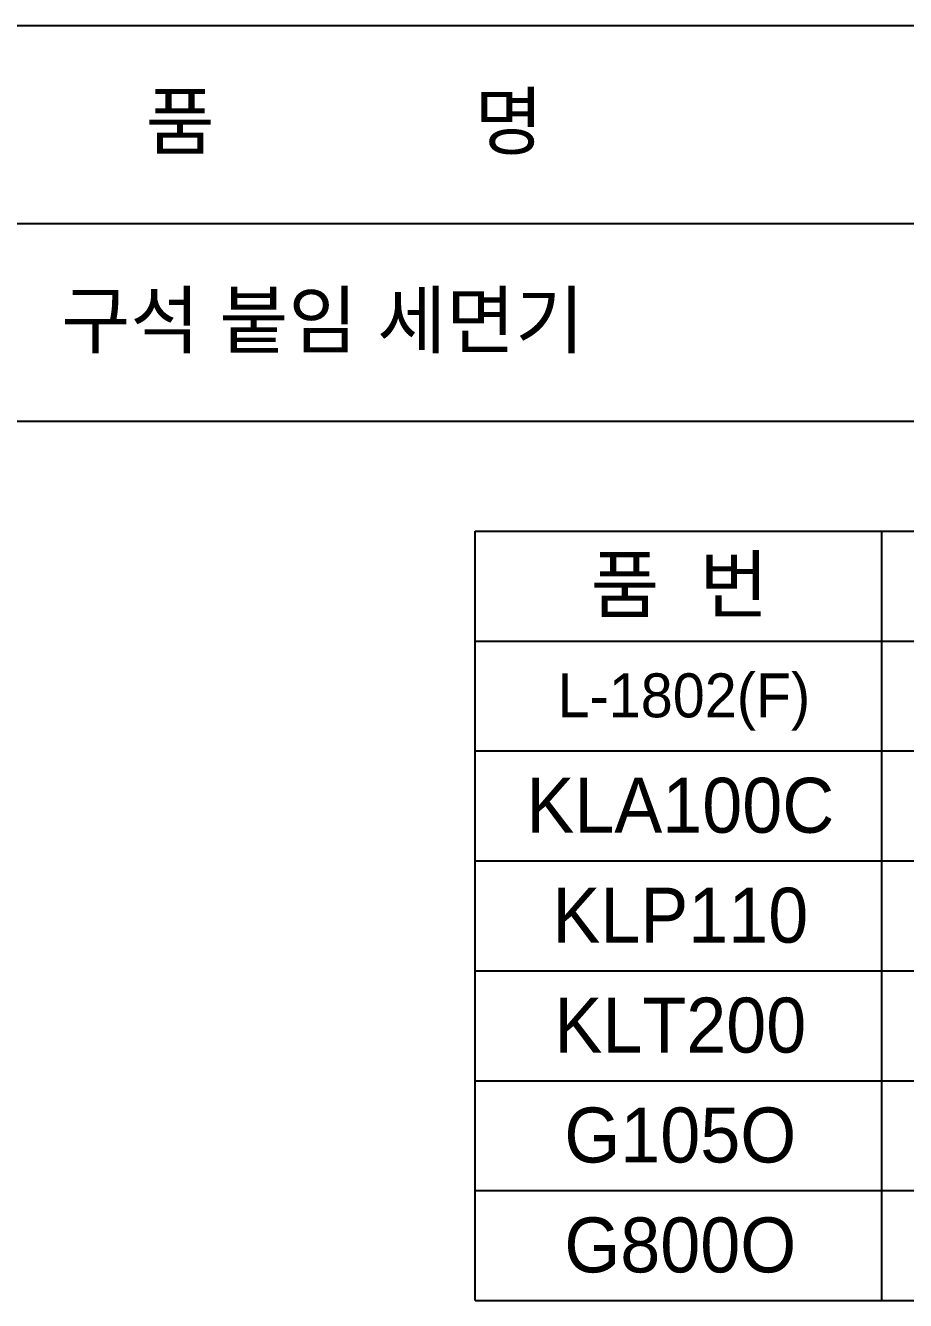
# Model space of a CAD drawing. Header units: millimetres. Extents: x 0 to 3800, y -67 to 2530.
# Drawn here: x 2771 to 3171, y 1950 to 2530 of the extents above; entities that cross this region are included whole.
import ezdxf
from ezdxf.enums import TextEntityAlignment as Align

# ---------------------------------------------------------------- set-up
doc = ezdxf.new("R2010")
doc.units = ezdxf.units.MM
doc.layers.add('TEXT', color=7, linetype='Continuous')
doc.layers.add('도각라인', color=7, linetype='Continuous')
doc.styles.add('타이틀', font='H2GTRM.TTF', dxfattribs={"height": 25})

msp = doc.modelspace()

# ---------------------------------------------------------------- linework, layer by layer
at = {"layer": '도각라인', "color": 7}
for p, q in [((2000, 2530), (3800, 2530)), ((2520, 2440), (3800, 2440)), ((2000, 2350), (3800, 2350)), ((2975, 2300), (3770, 2300)), ((2975, 1950), (2975, 2300)), ((3160, 1950), (3160, 2300)), ((2975, 2250), (3770, 2250)), ((2975, 2200), (3770, 2200)), ((2975, 2150), (3770, 2150)), ((2975, 2100), (3770, 2100)), ((2975, 2050), (3770, 2050)), ((2975, 2000), (3770, 2000)), ((2975, 1950), (3770, 1950))]:
    msp.add_line(p, q, dxfattribs=at)

# ---------------------------------------------------------------- texts
at = {"layer": 'TEXT', "style": '타이틀'}
for s, height, p in [('품             명', 25, (2915.69, 2486.4)), ('구석 붙임 세면기', 25, (2905.77, 2396)), ('품  번', 25, (3067.94, 2275.73)), ('L-1802(F)', 20, (3069.98, 2225.28)), ('KLA100C', 25, (3068.33, 2175.28)), ('KLP110', 25, (3068.33, 2125.28)), ('KLT200', 25, (3068.33, 2075.28)), ('G105O', 25, (3068.33, 2025.28)), ('G800O', 25, (3068.33, 1975.28))]:
    msp.add_text(s, height=height, dxfattribs=at).set_placement(p, align=Align.MIDDLE_CENTER)

doc.saveas('drawing.dxf')
